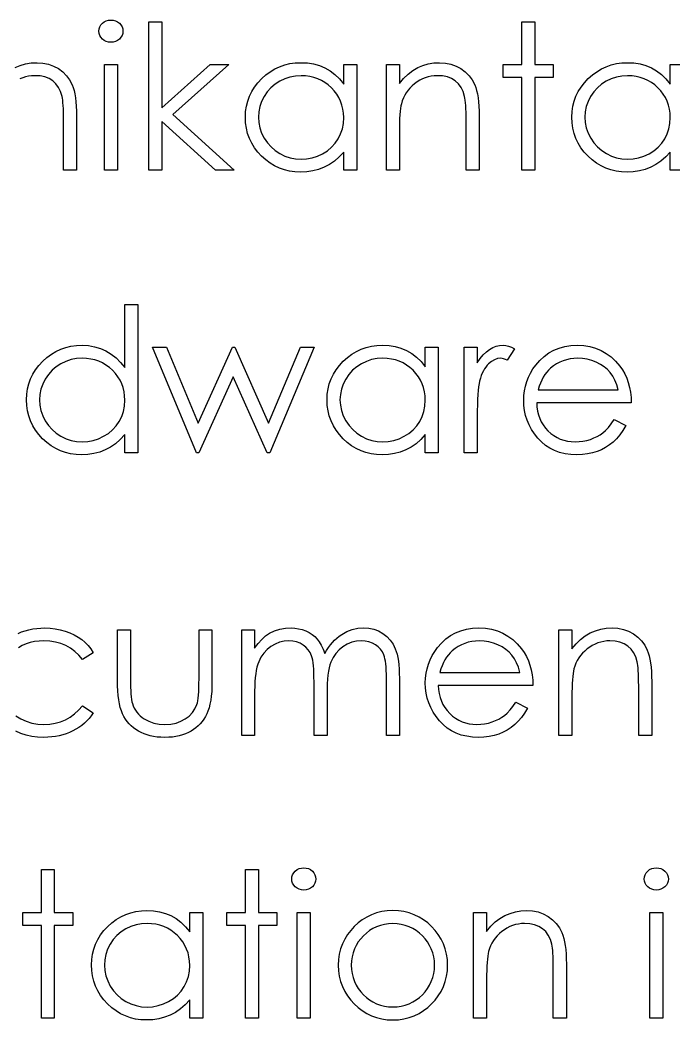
# Model space of a CAD drawing. Header units: millimetres. Extents: x -115 to 178, y -25 to 102.
# Drawn here: x -20.42 to -4.62, y 77.66 to 101.84 of the extents above; entities that cross this region are included whole.
import ezdxf

# ---------------------------------------------------------------- set-up
doc = ezdxf.new("R2010")
doc.units = ezdxf.units.MM

msp = doc.modelspace()

# ---------------------------------------------------------------- linework, layer by layer
at = {"color": 7, "linetype": 'Continuous', "flags": 128}
for points in [[(-18.218, 101.838), (-18.16, 101.834), (-18.106, 101.819), (-18.056, 101.794), (-18.011, 101.759), (-17.973, 101.718), (-17.947, 101.672), (-17.93, 101.622), (-17.925, 101.568), (-17.925, 101.568), (-17.93, 101.515), (-17.947, 101.466), (-17.973, 101.421), (-18.011, 101.379), (-18.056, 101.345), (-18.106, 101.32), (-18.16, 101.305), (-18.218, 101.3), (-18.218, 101.3), (-18.275, 101.305), (-18.328, 101.32), (-18.378, 101.345), (-18.423, 101.379), (-18.46, 101.421), (-18.486, 101.466), (-18.503, 101.515), (-18.508, 101.568), (-18.508, 101.568), (-18.503, 101.622), (-18.486, 101.672), (-18.46, 101.718), (-18.423, 101.759), (-18.378, 101.794), (-18.328, 101.819), (-18.275, 101.834), (-18.218, 101.838)], [(-17.297, 101.794), (-16.982, 101.794), (-16.982, 101.794), (-16.982, 99.718), (-16.982, 99.718), (-15.819, 100.761), (-15.819, 100.761), (-15.367, 100.761), (-15.367, 100.761), (-16.717, 99.55), (-16.717, 99.55), (-15.232, 98.204), (-15.232, 98.204), (-15.683, 98.204), (-15.683, 98.204), (-16.982, 99.382), (-16.982, 99.382), (-16.982, 98.204), (-16.982, 98.204), (-17.297, 98.204), (-17.297, 98.204), (-17.297, 101.794)], [(-8.277, 101.794), (-7.963, 101.794), (-7.963, 101.794), (-7.963, 100.761), (-7.963, 100.761), (-7.515, 100.761), (-7.515, 100.761), (-7.515, 100.447), (-7.515, 100.447), (-7.963, 100.447), (-7.963, 100.447), (-7.963, 98.204), (-7.963, 98.204), (-8.277, 98.204), (-8.277, 98.204), (-8.277, 100.447), (-8.277, 100.447), (-8.726, 100.447), (-8.726, 100.447), (-8.726, 100.761), (-8.726, 100.761), (-8.277, 100.761), (-8.277, 100.761), (-8.277, 101.794)], [(-20.532, 100.686), (-20.408, 100.738), (-20.278, 100.776), (-20.143, 100.799), (-20.003, 100.806), (-20.003, 100.806), (-19.861, 100.797), (-19.728, 100.771), (-19.603, 100.725), (-19.487, 100.662), (-19.382, 100.583), (-19.291, 100.492), (-19.215, 100.388), (-19.154, 100.272), (-19.129, 100.207), (-19.107, 100.133), (-19.089, 100.051), (-19.073, 99.959), (-19.062, 99.86), (-19.054, 99.752), (-19.048, 99.635), (-19.047, 99.51), (-19.047, 99.51), (-19.047, 98.204), (-19.047, 98.204), (-19.361, 98.204), (-19.361, 98.204), (-19.361, 99.407), (-19.361, 99.407), (-19.361, 99.511), (-19.363, 99.607), (-19.366, 99.693), (-19.37, 99.771), (-19.375, 99.839), (-19.382, 99.898), (-19.389, 99.948), (-19.398, 99.989), (-19.398, 99.989), (-19.434, 100.107), (-19.483, 100.209), (-19.546, 100.295), (-19.623, 100.366), (-19.713, 100.421), (-19.815, 100.461), (-19.93, 100.485), (-20.058, 100.492), (-20.058, 100.492), (-20.133, 100.489), (-20.207, 100.48), (-20.279, 100.465), (-20.349, 100.444), (-20.417, 100.416)], [(-18.373, 100.761), (-18.059, 100.761), (-18.059, 100.761), (-18.059, 98.204), (-18.059, 98.204), (-18.373, 98.204), (-18.373, 98.204), (-18.373, 100.761)], [(-12.271, 100.761), (-12.271, 98.204), (-12.271, 98.204), (-12.585, 98.204), (-12.585, 98.204), (-12.585, 98.646), (-12.585, 98.646), (-12.694, 98.528), (-12.808, 98.427), (-12.93, 98.343), (-13.058, 98.276), (-13.192, 98.225), (-13.331, 98.188), (-13.478, 98.166), (-13.63, 98.159), (-13.63, 98.159), (-13.765, 98.165), (-13.895, 98.183), (-14.021, 98.214), (-14.142, 98.256), (-14.257, 98.31), (-14.367, 98.377), (-14.472, 98.456), (-14.573, 98.547), (-14.665, 98.646), (-14.744, 98.751), (-14.81, 98.861), (-14.866, 98.976), (-14.909, 99.097), (-14.939, 99.223), (-14.957, 99.354), (-14.963, 99.49), (-14.963, 99.49), (-14.957, 99.623), (-14.939, 99.752), (-14.908, 99.875), (-14.864, 99.994), (-14.809, 100.108), (-14.742, 100.217), (-14.662, 100.321), (-14.569, 100.42), (-14.468, 100.51), (-14.362, 100.589), (-14.251, 100.656), (-14.135, 100.71), (-14.013, 100.752), (-13.887, 100.783), (-13.756, 100.8), (-13.62, 100.806), (-13.62, 100.806), (-13.464, 100.799), (-13.315, 100.776), (-13.174, 100.736), (-13.041, 100.682), (-12.915, 100.611), (-12.797, 100.522), (-12.687, 100.414), (-12.585, 100.288), (-12.585, 100.288), (-12.585, 100.761), (-12.585, 100.761), (-12.271, 100.761)], [(-11.553, 100.761), (-11.239, 100.761), (-11.239, 100.761), (-11.239, 100.3), (-11.239, 100.3), (-11.136, 100.424), (-11.028, 100.529), (-10.914, 100.616), (-10.795, 100.686), (-10.671, 100.738), (-10.541, 100.776), (-10.406, 100.799), (-10.266, 100.806), (-10.266, 100.806), (-10.124, 100.797), (-9.991, 100.771), (-9.866, 100.725), (-9.75, 100.662), (-9.645, 100.583), (-9.553, 100.492), (-9.478, 100.388), (-9.417, 100.272), (-9.391, 100.207), (-9.37, 100.133), (-9.351, 100.051), (-9.336, 99.959), (-9.325, 99.86), (-9.316, 99.752), (-9.311, 99.635), (-9.309, 99.51), (-9.309, 99.51), (-9.309, 98.204), (-9.309, 98.204), (-9.623, 98.204), (-9.623, 98.204), (-9.623, 99.407), (-9.623, 99.407), (-9.624, 99.511), (-9.626, 99.607), (-9.628, 99.693), (-9.633, 99.771), (-9.638, 99.839), (-9.645, 99.898), (-9.652, 99.948), (-9.661, 99.989), (-9.661, 99.989), (-9.696, 100.107), (-9.746, 100.209), (-9.809, 100.295), (-9.886, 100.366), (-9.975, 100.421), (-10.078, 100.461), (-10.193, 100.485), (-10.32, 100.492), (-10.32, 100.492), (-10.396, 100.489), (-10.47, 100.48), (-10.542, 100.465), (-10.611, 100.444), (-10.679, 100.416), (-10.745, 100.383), (-10.809, 100.343), (-10.871, 100.297), (-10.929, 100.247), (-10.982, 100.194), (-11.029, 100.138), (-11.072, 100.079), (-11.109, 100.018), (-11.141, 99.953), (-11.169, 99.885), (-11.191, 99.815), (-11.191, 99.815), (-11.202, 99.763), (-11.212, 99.701), (-11.22, 99.631), (-11.227, 99.549), (-11.232, 99.459), (-11.236, 99.359), (-11.238, 99.248), (-11.239, 99.129), (-11.239, 99.129), (-11.239, 98.204), (-11.239, 98.204), (-11.553, 98.204), (-11.553, 98.204), (-11.553, 100.761)], [(-4.373, 98.204), (-4.688, 98.204), (-4.688, 98.204), (-4.688, 98.646), (-4.688, 98.646), (-4.796, 98.528), (-4.911, 98.427), (-5.033, 98.343), (-5.16, 98.276), (-5.294, 98.225), (-5.434, 98.188), (-5.58, 98.166), (-5.732, 98.159), (-5.732, 98.159), (-5.868, 98.165), (-5.998, 98.183), (-6.123, 98.214), (-6.244, 98.256), (-6.359, 98.31), (-6.47, 98.377), (-6.575, 98.456), (-6.675, 98.547), (-6.767, 98.646), (-6.846, 98.751), (-6.913, 98.861), (-6.968, 98.976), (-7.011, 99.097), (-7.041, 99.223), (-7.059, 99.354), (-7.066, 99.49), (-7.066, 99.49), (-7.059, 99.623), (-7.041, 99.752), (-7.01, 99.875), (-6.967, 99.994), (-6.912, 100.108), (-6.844, 100.217), (-6.764, 100.321), (-6.672, 100.42), (-6.571, 100.51), (-6.464, 100.589), (-6.353, 100.656), (-6.237, 100.71), (-6.116, 100.752), (-5.99, 100.783), (-5.858, 100.8), (-5.722, 100.806), (-5.722, 100.806), (-5.566, 100.799), (-5.417, 100.776), (-5.277, 100.736), (-5.143, 100.682), (-5.018, 100.611), (-4.899, 100.522), (-4.79, 100.414), (-4.688, 100.288), (-4.688, 100.288), (-4.688, 100.761), (-4.688, 100.761), (-4.373, 100.761)], [(-13.616, 100.492), (-13.753, 100.484), (-13.885, 100.459), (-14.011, 100.418), (-14.132, 100.36), (-14.245, 100.288), (-14.345, 100.202), (-14.433, 100.103), (-14.51, 99.99), (-14.571, 99.87), (-14.614, 99.745), (-14.641, 99.617), (-14.649, 99.486), (-14.649, 99.486), (-14.64, 99.356), (-14.614, 99.228), (-14.57, 99.103), (-14.508, 98.981), (-14.431, 98.868), (-14.343, 98.768), (-14.242, 98.681), (-14.129, 98.607), (-14.008, 98.548), (-13.882, 98.507), (-13.752, 98.481), (-13.618, 98.473), (-13.618, 98.473), (-13.482, 98.481), (-13.35, 98.506), (-13.222, 98.547), (-13.097, 98.606), (-12.981, 98.678), (-12.879, 98.762), (-12.792, 98.858), (-12.718, 98.965), (-12.66, 99.082), (-12.618, 99.207), (-12.593, 99.338), (-12.585, 99.477), (-12.585, 99.477), (-12.59, 99.583), (-12.604, 99.685), (-12.627, 99.782), (-12.659, 99.875), (-12.701, 99.963), (-12.753, 100.047), (-12.813, 100.126), (-12.883, 100.201), (-12.959, 100.269), (-13.04, 100.329), (-13.126, 100.379), (-13.215, 100.419), (-13.309, 100.452), (-13.407, 100.474), (-13.509, 100.488), (-13.616, 100.492)], [(-5.718, 100.492), (-5.856, 100.484), (-5.987, 100.459), (-6.114, 100.418), (-6.235, 100.36), (-6.347, 100.288), (-6.447, 100.202), (-6.536, 100.103), (-6.612, 99.99), (-6.673, 99.87), (-6.717, 99.745), (-6.743, 99.617), (-6.752, 99.486), (-6.752, 99.486), (-6.743, 99.356), (-6.717, 99.228), (-6.672, 99.103), (-6.611, 98.981), (-6.534, 98.868), (-6.445, 98.768), (-6.344, 98.681), (-6.231, 98.607), (-6.11, 98.548), (-5.985, 98.507), (-5.855, 98.481), (-5.721, 98.473), (-5.721, 98.473), (-5.585, 98.481), (-5.453, 98.506), (-5.324, 98.547), (-5.199, 98.606), (-5.084, 98.678), (-4.981, 98.762), (-4.894, 98.858), (-4.821, 98.965), (-4.763, 99.082), (-4.721, 99.207), (-4.696, 99.338), (-4.688, 99.477), (-4.688, 99.477), (-4.693, 99.583), (-4.707, 99.685), (-4.73, 99.782), (-4.762, 99.875), (-4.804, 99.963), (-4.855, 100.047), (-4.915, 100.126), (-4.986, 100.201), (-5.062, 100.269), (-5.143, 100.329), (-5.228, 100.379), (-5.317, 100.419), (-5.411, 100.452), (-5.509, 100.474), (-5.612, 100.488), (-5.718, 100.492)], [(-17.566, 94.96), (-17.566, 91.37), (-17.566, 91.37), (-17.88, 91.37), (-17.88, 91.37), (-17.88, 91.813), (-17.88, 91.813), (-17.989, 91.695), (-18.103, 91.594), (-18.225, 91.51), (-18.352, 91.443), (-18.486, 91.392), (-18.626, 91.355), (-18.772, 91.333), (-18.925, 91.326), (-18.925, 91.326), (-19.06, 91.332), (-19.19, 91.35), (-19.316, 91.38), (-19.436, 91.422), (-19.551, 91.477), (-19.662, 91.544), (-19.767, 91.622), (-19.868, 91.713), (-19.959, 91.813), (-20.039, 91.917), (-20.105, 92.027), (-20.161, 92.143), (-20.203, 92.264), (-20.234, 92.389), (-20.252, 92.52), (-20.258, 92.656), (-20.258, 92.656), (-20.252, 92.79), (-20.234, 92.919), (-20.203, 93.042), (-20.159, 93.161), (-20.104, 93.275), (-20.037, 93.383), (-19.957, 93.488), (-19.864, 93.587), (-19.763, 93.677), (-19.657, 93.756), (-19.546, 93.822), (-19.429, 93.876), (-19.308, 93.919), (-19.182, 93.949), (-19.051, 93.967), (-18.915, 93.973), (-18.915, 93.973), (-18.758, 93.965), (-18.61, 93.939), (-18.469, 93.897), (-18.336, 93.838), (-18.21, 93.762), (-18.092, 93.669), (-17.982, 93.559), (-17.88, 93.433), (-17.88, 93.433), (-17.88, 94.96), (-17.88, 94.96), (-17.566, 94.96)], [(-17.207, 93.928), (-16.87, 93.928), (-16.87, 93.928), (-16.107, 92.088), (-16.107, 92.088), (-15.272, 93.928), (-15.272, 93.928), (-15.219, 93.928), (-15.219, 93.928), (-14.402, 92.088), (-14.402, 92.088), (-13.633, 93.928), (-13.633, 93.928), (-13.303, 93.928), (-13.303, 93.928), (-14.372, 91.37), (-14.372, 91.37), (-14.437, 91.37), (-14.437, 91.37), (-15.255, 93.21), (-15.255, 93.21), (-16.089, 91.37), (-16.089, 91.37), (-16.147, 91.37), (-16.147, 91.37), (-17.207, 93.928)], [(-10.297, 93.928), (-10.297, 91.37), (-10.297, 91.37), (-10.611, 91.37), (-10.611, 91.37), (-10.611, 91.813), (-10.611, 91.813), (-10.719, 91.695), (-10.834, 91.594), (-10.956, 91.51), (-11.083, 91.443), (-11.217, 91.392), (-11.357, 91.355), (-11.503, 91.333), (-11.655, 91.326), (-11.655, 91.326), (-11.791, 91.332), (-11.921, 91.35), (-12.047, 91.38), (-12.167, 91.422), (-12.282, 91.477), (-12.393, 91.544), (-12.498, 91.622), (-12.598, 91.713), (-12.69, 91.813), (-12.769, 91.917), (-12.836, 92.027), (-12.891, 92.143), (-12.934, 92.264), (-12.964, 92.389), (-12.983, 92.52), (-12.989, 92.656), (-12.989, 92.656), (-12.983, 92.79), (-12.964, 92.919), (-12.933, 93.042), (-12.89, 93.161), (-12.835, 93.275), (-12.767, 93.383), (-12.687, 93.488), (-12.595, 93.587), (-12.494, 93.677), (-12.387, 93.756), (-12.277, 93.822), (-12.16, 93.876), (-12.039, 93.919), (-11.913, 93.949), (-11.782, 93.967), (-11.646, 93.973), (-11.646, 93.973), (-11.489, 93.965), (-11.341, 93.942), (-11.2, 93.903), (-11.066, 93.849), (-10.941, 93.778), (-10.822, 93.688), (-10.713, 93.581), (-10.611, 93.455), (-10.611, 93.455), (-10.611, 93.928), (-10.611, 93.928), (-10.297, 93.928)], [(-9.668, 93.928), (-9.354, 93.928), (-9.354, 93.928), (-9.354, 93.552), (-9.354, 93.552), (-9.283, 93.655), (-9.209, 93.744), (-9.134, 93.816), (-9.057, 93.873), (-8.978, 93.917), (-8.896, 93.948), (-8.814, 93.967), (-8.73, 93.973), (-8.73, 93.973), (-8.665, 93.967), (-8.598, 93.951), (-8.528, 93.924), (-8.457, 93.885), (-8.457, 93.885), (-8.629, 93.613), (-8.629, 93.613), (-8.675, 93.633), (-8.717, 93.648), (-8.756, 93.656), (-8.79, 93.659), (-8.79, 93.659), (-8.865, 93.651), (-8.939, 93.625), (-9.011, 93.583), (-9.083, 93.524), (-9.117, 93.489), (-9.15, 93.448), (-9.179, 93.403), (-9.207, 93.353), (-9.233, 93.299), (-9.257, 93.24), (-9.279, 93.176), (-9.298, 93.108), (-9.298, 93.108), (-9.312, 93.047), (-9.323, 92.972), (-9.333, 92.883), (-9.34, 92.78), (-9.347, 92.663), (-9.351, 92.533), (-9.354, 92.388), (-9.354, 92.23), (-9.354, 92.23), (-9.354, 91.37), (-9.354, 91.37), (-9.668, 91.37), (-9.668, 91.37), (-9.668, 93.928)], [(-6.044, 92.178), (-5.765, 92.032), (-5.765, 92.032), (-5.833, 91.915), (-5.907, 91.809), (-5.985, 91.715), (-6.07, 91.634), (-6.159, 91.563), (-6.253, 91.502), (-6.353, 91.448), (-6.458, 91.404), (-6.569, 91.37), (-6.688, 91.345), (-6.813, 91.331), (-6.946, 91.326), (-6.946, 91.326), (-7.093, 91.332), (-7.232, 91.351), (-7.362, 91.382), (-7.485, 91.427), (-7.599, 91.483), (-7.705, 91.553), (-7.803, 91.635), (-7.892, 91.729), (-7.972, 91.832), (-8.041, 91.938), (-8.099, 92.047), (-8.147, 92.16), (-8.185, 92.276), (-8.211, 92.394), (-8.227, 92.517), (-8.232, 92.642), (-8.232, 92.642), (-8.228, 92.76), (-8.214, 92.875), (-8.191, 92.987), (-8.159, 93.095), (-8.117, 93.2), (-8.067, 93.302), (-8.007, 93.401), (-7.938, 93.496), (-7.938, 93.496), (-7.841, 93.608), (-7.735, 93.705), (-7.622, 93.787), (-7.501, 93.854), (-7.372, 93.906), (-7.235, 93.944), (-7.091, 93.965), (-6.938, 93.973), (-6.938, 93.973), (-6.781, 93.965), (-6.632, 93.941), (-6.491, 93.902), (-6.358, 93.848), (-6.234, 93.777), (-6.117, 93.69), (-6.009, 93.587), (-5.908, 93.47), (-5.908, 93.47), (-5.844, 93.378), (-5.788, 93.281), (-5.741, 93.178), (-5.702, 93.07), (-5.671, 92.956), (-5.649, 92.837), (-5.636, 92.712), (-5.63, 92.582), (-5.63, 92.582), (-7.918, 92.582), (-7.918, 92.582), (-7.912, 92.481), (-7.898, 92.384), (-7.876, 92.292), (-7.845, 92.206), (-7.807, 92.123), (-7.761, 92.046), (-7.706, 91.973), (-7.644, 91.904), (-7.575, 91.842), (-7.503, 91.788), (-7.426, 91.743), (-7.346, 91.706), (-7.261, 91.677), (-7.173, 91.657), (-7.081, 91.644), (-6.985, 91.64), (-6.985, 91.64), (-6.891, 91.643), (-6.799, 91.654), (-6.708, 91.673), (-6.618, 91.699), (-6.532, 91.732), (-6.453, 91.769), (-6.381, 91.811), (-6.315, 91.858), (-6.251, 91.915), (-6.184, 91.988), (-6.115, 92.075), (-6.044, 92.178)], [(-18.911, 93.659), (-19.048, 93.651), (-19.18, 93.626), (-19.306, 93.585), (-19.427, 93.527), (-19.539, 93.455), (-19.64, 93.369), (-19.728, 93.27), (-19.804, 93.157), (-19.865, 93.036), (-19.909, 92.912), (-19.936, 92.784), (-19.944, 92.653), (-19.944, 92.653), (-19.935, 92.522), (-19.909, 92.395), (-19.865, 92.27), (-19.803, 92.148), (-19.726, 92.034), (-19.638, 91.934), (-19.537, 91.847), (-19.424, 91.774), (-19.302, 91.715), (-19.177, 91.673), (-19.047, 91.648), (-18.913, 91.64), (-18.913, 91.64), (-18.777, 91.648), (-18.645, 91.673), (-18.517, 91.714), (-18.392, 91.772), (-18.276, 91.844), (-18.174, 91.929), (-18.087, 92.025), (-18.013, 92.132), (-17.955, 92.249), (-17.913, 92.374), (-17.888, 92.505), (-17.88, 92.644), (-17.88, 92.644), (-17.885, 92.75), (-17.899, 92.851), (-17.922, 92.949), (-17.954, 93.041), (-17.996, 93.13), (-18.047, 93.214), (-18.108, 93.293), (-18.178, 93.368), (-18.254, 93.436), (-18.335, 93.496), (-18.42, 93.545), (-18.51, 93.586), (-18.603, 93.618), (-18.702, 93.641), (-18.804, 93.655), (-18.911, 93.659)], [(-11.641, 93.659), (-11.779, 93.651), (-11.911, 93.626), (-12.037, 93.585), (-12.158, 93.527), (-12.27, 93.455), (-12.37, 93.369), (-12.459, 93.27), (-12.535, 93.157), (-12.596, 93.036), (-12.64, 92.912), (-12.666, 92.784), (-12.675, 92.653), (-12.675, 92.653), (-12.666, 92.522), (-12.64, 92.395), (-12.596, 92.27), (-12.534, 92.148), (-12.457, 92.034), (-12.368, 91.934), (-12.267, 91.847), (-12.155, 91.774), (-12.033, 91.715), (-11.908, 91.673), (-11.778, 91.648), (-11.644, 91.64), (-11.644, 91.64), (-11.508, 91.648), (-11.376, 91.673), (-11.247, 91.714), (-11.122, 91.772), (-11.007, 91.844), (-10.904, 91.929), (-10.818, 92.025), (-10.744, 92.132), (-10.686, 92.249), (-10.644, 92.374), (-10.619, 92.505), (-10.611, 92.644), (-10.611, 92.644), (-10.616, 92.75), (-10.63, 92.851), (-10.653, 92.949), (-10.685, 93.041), (-10.727, 93.13), (-10.778, 93.214), (-10.839, 93.293), (-10.909, 93.368), (-10.985, 93.436), (-11.066, 93.496), (-11.151, 93.545), (-11.24, 93.586), (-11.334, 93.618), (-11.432, 93.641), (-11.535, 93.655), (-11.641, 93.659)], [(-5.944, 92.896), (-5.981, 93.02), (-6.027, 93.131), (-6.079, 93.228), (-6.14, 93.313), (-6.208, 93.387), (-6.288, 93.454), (-6.378, 93.512), (-6.478, 93.564), (-6.585, 93.606), (-6.695, 93.635), (-6.807, 93.653), (-6.922, 93.659), (-6.922, 93.659), (-7.016, 93.655), (-7.107, 93.644), (-7.195, 93.625), (-7.278, 93.599), (-7.36, 93.565), (-7.437, 93.524), (-7.51, 93.475), (-7.581, 93.419), (-7.581, 93.419), (-7.63, 93.373), (-7.676, 93.321), (-7.719, 93.264), (-7.758, 93.202), (-7.794, 93.133), (-7.828, 93.059), (-7.858, 92.981), (-7.885, 92.896), (-7.885, 92.896), (-5.944, 92.896)], [(-20.462, 87.005), (-20.377, 87.041), (-20.289, 87.071), (-20.199, 87.096), (-20.106, 87.115), (-20.011, 87.128), (-19.914, 87.137), (-19.814, 87.14), (-19.814, 87.14), (-19.688, 87.135), (-19.564, 87.12), (-19.443, 87.096), (-19.324, 87.062), (-19.21, 87.02), (-19.105, 86.972), (-19.009, 86.918), (-18.922, 86.859), (-18.843, 86.792), (-18.77, 86.717), (-18.703, 86.633), (-18.643, 86.54)], [(-18.059, 87.095), (-17.745, 87.095), (-17.745, 87.095), (-17.745, 85.909), (-17.745, 85.909), (-17.745, 85.804), (-17.742, 85.709), (-17.738, 85.621), (-17.733, 85.542), (-17.726, 85.472), (-17.717, 85.409), (-17.707, 85.356), (-17.696, 85.31), (-17.696, 85.31), (-17.674, 85.254), (-17.65, 85.2), (-17.62, 85.149), (-17.588, 85.102), (-17.55, 85.057), (-17.508, 85.015), (-17.462, 84.977), (-17.412, 84.942), (-17.301, 84.883), (-17.181, 84.84), (-17.05, 84.815), (-16.91, 84.806), (-16.91, 84.806), (-16.77, 84.815), (-16.641, 84.839), (-16.523, 84.881), (-16.417, 84.938), (-16.323, 85.009), (-16.246, 85.091), (-16.183, 85.183), (-16.137, 85.285), (-16.137, 85.285), (-16.125, 85.327), (-16.114, 85.379), (-16.105, 85.442), (-16.098, 85.514), (-16.092, 85.598), (-16.089, 85.691), (-16.086, 85.795), (-16.085, 85.909), (-16.085, 85.909), (-16.085, 87.095), (-16.085, 87.095), (-15.771, 87.095), (-15.771, 87.095), (-15.771, 85.85), (-15.771, 85.85), (-15.773, 85.723), (-15.779, 85.604), (-15.788, 85.492), (-15.802, 85.39), (-15.82, 85.294), (-15.842, 85.208), (-15.868, 85.13), (-15.897, 85.059), (-15.931, 84.994), (-15.968, 84.933), (-16.01, 84.876), (-16.055, 84.822), (-16.105, 84.771), (-16.158, 84.725), (-16.215, 84.682), (-16.277, 84.642), (-16.342, 84.607), (-16.412, 84.576), (-16.485, 84.551), (-16.563, 84.53), (-16.645, 84.513), (-16.73, 84.501), (-16.819, 84.494), (-16.913, 84.492), (-16.913, 84.492), (-17.006, 84.494), (-17.096, 84.501), (-17.182, 84.513), (-17.264, 84.53), (-17.341, 84.551), (-17.415, 84.576), (-17.485, 84.607), (-17.551, 84.642), (-17.613, 84.682), (-17.671, 84.725), (-17.725, 84.772), (-17.775, 84.822), (-17.82, 84.877), (-17.862, 84.935), (-17.9, 84.997), (-17.933, 85.062), (-17.963, 85.134), (-17.989, 85.214), (-18.01, 85.303), (-18.028, 85.4), (-18.042, 85.505), (-18.052, 85.619), (-18.057, 85.742), (-18.059, 85.873), (-18.059, 85.873), (-18.059, 87.095)], [(-15.053, 87.095), (-14.739, 87.095), (-14.739, 87.095), (-14.739, 86.65), (-14.739, 86.65), (-14.652, 86.765), (-14.564, 86.863), (-14.475, 86.945), (-14.384, 87.01), (-14.384, 87.01), (-14.257, 87.067), (-14.127, 87.107), (-13.994, 87.131), (-13.857, 87.14), (-13.857, 87.14), (-13.764, 87.135), (-13.675, 87.121), (-13.587, 87.098), (-13.502, 87.066), (-13.421, 87.026), (-13.349, 86.981), (-13.284, 86.929), (-13.227, 86.87), (-13.176, 86.803), (-13.128, 86.723), (-13.084, 86.629), (-13.043, 86.522), (-13.043, 86.522), (-13.001, 86.596), (-12.956, 86.664), (-12.908, 86.729), (-12.858, 86.788), (-12.806, 86.844), (-12.751, 86.894), (-12.694, 86.941), (-12.633, 86.982), (-12.509, 87.051), (-12.378, 87.1), (-12.244, 87.13), (-12.105, 87.14), (-12.105, 87.14), (-11.976, 87.131), (-11.856, 87.107), (-11.743, 87.065), (-11.638, 87.006), (-11.543, 86.934), (-11.461, 86.847), (-11.392, 86.748), (-11.337, 86.636), (-11.314, 86.572), (-11.294, 86.502), (-11.277, 86.424), (-11.263, 86.338), (-11.253, 86.246), (-11.245, 86.146), (-11.24, 86.038), (-11.239, 85.923), (-11.239, 85.923), (-11.239, 84.537), (-11.239, 84.537), (-11.553, 84.537), (-11.553, 84.537), (-11.553, 85.924), (-11.553, 85.924), (-11.554, 86.022), (-11.556, 86.113), (-11.561, 86.195), (-11.568, 86.269), (-11.576, 86.335), (-11.587, 86.393), (-11.599, 86.443), (-11.613, 86.486), (-11.648, 86.558), (-11.693, 86.624), (-11.749, 86.682), (-11.816, 86.732), (-11.891, 86.773), (-11.974, 86.802), (-12.063, 86.82), (-12.159, 86.826), (-12.159, 86.826), (-12.278, 86.817), (-12.391, 86.791), (-12.5, 86.747), (-12.603, 86.685), (-12.697, 86.61), (-12.776, 86.522), (-12.843, 86.422), (-12.896, 86.312), (-12.918, 86.249), (-12.937, 86.176), (-12.952, 86.093), (-12.966, 86), (-12.976, 85.898), (-12.983, 85.786), (-12.987, 85.664), (-12.989, 85.532), (-12.989, 85.532), (-12.989, 84.537), (-12.989, 84.537), (-13.303, 84.537), (-13.303, 84.537), (-13.303, 85.838), (-13.303, 85.838), (-13.304, 85.948), (-13.306, 86.049), (-13.311, 86.141), (-13.318, 86.224), (-13.326, 86.298), (-13.336, 86.361), (-13.348, 86.417), (-13.362, 86.462), (-13.396, 86.541), (-13.442, 86.611), (-13.499, 86.673), (-13.566, 86.726), (-13.642, 86.77), (-13.725, 86.801), (-13.815, 86.819), (-13.912, 86.826), (-13.912, 86.826), (-14.025, 86.817), (-14.135, 86.791), (-14.242, 86.748), (-14.344, 86.689), (-14.438, 86.615), (-14.519, 86.528), (-14.587, 86.431), (-14.642, 86.321), (-14.665, 86.259), (-14.684, 86.19), (-14.701, 86.113), (-14.714, 86.028), (-14.726, 85.937), (-14.733, 85.836), (-14.737, 85.729), (-14.739, 85.613), (-14.739, 85.613), (-14.739, 84.537), (-14.739, 84.537), (-15.053, 84.537), (-15.053, 84.537), (-15.053, 87.095)], [(-8.422, 85.345), (-8.143, 85.198), (-8.143, 85.198), (-8.211, 85.081), (-8.285, 84.976), (-8.364, 84.882), (-8.448, 84.801), (-8.537, 84.73), (-8.631, 84.668), (-8.731, 84.615), (-8.836, 84.571), (-8.948, 84.536), (-9.066, 84.512), (-9.192, 84.497), (-9.324, 84.492), (-9.324, 84.492), (-9.471, 84.499), (-9.61, 84.518), (-9.741, 84.549), (-9.863, 84.593), (-9.977, 84.65), (-10.083, 84.719), (-10.181, 84.801), (-10.27, 84.896), (-10.35, 84.998), (-10.419, 85.104), (-10.477, 85.214), (-10.525, 85.327), (-10.563, 85.442), (-10.59, 85.561), (-10.605, 85.683), (-10.611, 85.809), (-10.611, 85.809), (-10.606, 85.927), (-10.592, 86.042), (-10.569, 86.153), (-10.537, 86.262), (-10.496, 86.367), (-10.445, 86.469), (-10.385, 86.568), (-10.316, 86.663), (-10.316, 86.663), (-10.219, 86.774), (-10.114, 86.872), (-10.001, 86.953), (-9.879, 87.021), (-9.75, 87.072), (-9.614, 87.11), (-9.469, 87.132), (-9.316, 87.14), (-9.316, 87.14), (-9.159, 87.132), (-9.01, 87.108), (-8.869, 87.069), (-8.737, 87.014), (-8.612, 86.943), (-8.495, 86.856), (-8.387, 86.754), (-8.286, 86.636), (-8.286, 86.636), (-8.222, 86.544), (-8.167, 86.448), (-8.119, 86.345), (-8.08, 86.237), (-8.049, 86.123), (-8.027, 86.004), (-8.014, 85.879), (-8.008, 85.749), (-8.008, 85.749), (-10.297, 85.749), (-10.297, 85.749), (-10.29, 85.648), (-10.276, 85.551), (-10.254, 85.459), (-10.223, 85.372), (-10.185, 85.29), (-10.139, 85.212), (-10.084, 85.139), (-10.022, 85.071), (-9.953, 85.009), (-9.881, 84.955), (-9.804, 84.909), (-9.724, 84.872), (-9.64, 84.844), (-9.551, 84.823), (-9.459, 84.811), (-9.363, 84.806), (-9.363, 84.806), (-9.269, 84.81), (-9.178, 84.821), (-9.086, 84.84), (-8.997, 84.866), (-8.91, 84.898), (-8.831, 84.936), (-8.759, 84.978), (-8.693, 85.025), (-8.629, 85.082), (-8.563, 85.155), (-8.493, 85.242), (-8.422, 85.345)], [(-7.38, 87.095), (-7.066, 87.095), (-7.066, 87.095), (-7.066, 86.633), (-7.066, 86.633), (-6.963, 86.757), (-6.855, 86.863), (-6.741, 86.95), (-6.622, 87.019), (-6.498, 87.072), (-6.368, 87.11), (-6.233, 87.132), (-6.093, 87.14), (-6.093, 87.14), (-5.951, 87.131), (-5.818, 87.104), (-5.693, 87.058), (-5.577, 86.995), (-5.471, 86.917), (-5.38, 86.826), (-5.305, 86.722), (-5.244, 86.605), (-5.218, 86.54), (-5.197, 86.466), (-5.178, 86.384), (-5.163, 86.293), (-5.152, 86.193), (-5.143, 86.085), (-5.138, 85.968), (-5.136, 85.843), (-5.136, 85.843), (-5.136, 84.537), (-5.136, 84.537), (-5.45, 84.537), (-5.45, 84.537), (-5.45, 85.74), (-5.45, 85.74), (-5.451, 85.845), (-5.453, 85.94), (-5.455, 86.026), (-5.46, 86.104), (-5.465, 86.172), (-5.471, 86.231), (-5.479, 86.282), (-5.488, 86.322), (-5.488, 86.322), (-5.523, 86.44), (-5.573, 86.542), (-5.636, 86.629), (-5.713, 86.699), (-5.802, 86.755), (-5.905, 86.794), (-6.02, 86.818), (-6.147, 86.826), (-6.147, 86.826), (-6.223, 86.823), (-6.297, 86.814), (-6.369, 86.798), (-6.438, 86.777), (-6.506, 86.749), (-6.572, 86.716), (-6.636, 86.676), (-6.698, 86.631), (-6.756, 86.58), (-6.808, 86.528), (-6.856, 86.472), (-6.899, 86.413), (-6.936, 86.351), (-6.968, 86.286), (-6.996, 86.218), (-7.017, 86.148), (-7.017, 86.148), (-7.029, 86.096), (-7.038, 86.035), (-7.047, 85.964), (-7.054, 85.883), (-7.059, 85.792), (-7.063, 85.692), (-7.065, 85.582), (-7.066, 85.462), (-7.066, 85.462), (-7.066, 84.537), (-7.066, 84.537), (-7.38, 84.537), (-7.38, 84.537), (-7.38, 87.095)], [(-18.643, 86.54), (-18.906, 86.377), (-18.906, 86.377), (-18.995, 86.482), (-19.092, 86.573), (-19.197, 86.65), (-19.309, 86.713), (-19.429, 86.762), (-19.558, 86.798), (-19.693, 86.819), (-19.837, 86.826), (-19.837, 86.826), (-19.952, 86.821), (-20.063, 86.807), (-20.168, 86.784), (-20.268, 86.753), (-20.363, 86.711), (-20.454, 86.661)], [(-8.322, 86.063), (-8.359, 86.187), (-8.405, 86.298), (-8.458, 86.395), (-8.518, 86.479), (-8.587, 86.554), (-8.666, 86.62), (-8.756, 86.679), (-8.856, 86.73), (-8.963, 86.772), (-9.073, 86.802), (-9.185, 86.82), (-9.3, 86.826), (-9.3, 86.826), (-9.394, 86.822), (-9.485, 86.811), (-9.573, 86.792), (-9.656, 86.766), (-9.738, 86.732), (-9.815, 86.691), (-9.889, 86.642), (-9.959, 86.586), (-9.959, 86.586), (-10.008, 86.54), (-10.054, 86.488), (-10.097, 86.431), (-10.136, 86.368), (-10.172, 86.3), (-10.206, 86.226), (-10.236, 86.148), (-10.264, 86.063), (-10.264, 86.063), (-8.322, 86.063)], [(-20.513, 85.012), (-20.395, 84.939), (-20.266, 84.881), (-20.13, 84.839), (-19.986, 84.815), (-19.835, 84.806), (-19.835, 84.806), (-19.696, 84.813), (-19.563, 84.834), (-19.438, 84.869), (-19.318, 84.919), (-19.205, 84.982), (-19.099, 85.059), (-18.999, 85.15), (-18.906, 85.255), (-18.906, 85.255), (-18.643, 85.083), (-18.643, 85.083), (-18.69, 85.015), (-18.742, 84.95), (-18.798, 84.89), (-18.858, 84.834), (-18.921, 84.781), (-18.989, 84.733), (-19.061, 84.688), (-19.136, 84.647), (-19.214, 84.611), (-19.295, 84.579), (-19.379, 84.553), (-19.466, 84.531), (-19.555, 84.514), (-19.647, 84.502), (-19.742, 84.494), (-19.84, 84.492), (-19.84, 84.492), (-19.988, 84.498), (-20.13, 84.516), (-20.265, 84.546), (-20.394, 84.587), (-20.517, 84.64)], [(-19.899, 81.294), (-19.585, 81.294), (-19.585, 81.294), (-19.585, 80.261), (-19.585, 80.261), (-19.136, 80.261), (-19.136, 80.261), (-19.136, 79.947), (-19.136, 79.947), (-19.585, 79.947), (-19.585, 79.947), (-19.585, 77.704), (-19.585, 77.704), (-19.899, 77.704), (-19.899, 77.704), (-19.899, 79.947), (-19.899, 79.947), (-20.348, 79.947), (-20.348, 79.947), (-20.348, 80.261), (-20.348, 80.261), (-19.899, 80.261), (-19.899, 80.261), (-19.899, 81.294)], [(-14.963, 81.294), (-14.649, 81.294), (-14.649, 81.294), (-14.649, 80.261), (-14.649, 80.261), (-14.2, 80.261), (-14.2, 80.261), (-14.2, 79.947), (-14.2, 79.947), (-14.649, 79.947), (-14.649, 79.947), (-14.649, 77.704), (-14.649, 77.704), (-14.963, 77.704), (-14.963, 77.704), (-14.963, 79.947), (-14.963, 79.947), (-15.412, 79.947), (-15.412, 79.947), (-15.412, 80.261), (-15.412, 80.261), (-14.963, 80.261), (-14.963, 80.261), (-14.963, 81.294)], [(-13.551, 81.338), (-13.493, 81.334), (-13.439, 81.319), (-13.389, 81.294), (-13.344, 81.259), (-13.306, 81.218), (-13.28, 81.172), (-13.264, 81.122), (-13.258, 81.068), (-13.258, 81.068), (-13.264, 81.015), (-13.28, 80.966), (-13.306, 80.921), (-13.344, 80.879), (-13.389, 80.845), (-13.439, 80.82), (-13.493, 80.805), (-13.551, 80.8), (-13.551, 80.8), (-13.609, 80.805), (-13.661, 80.82), (-13.711, 80.845), (-13.756, 80.879), (-13.793, 80.921), (-13.82, 80.966), (-13.836, 81.015), (-13.841, 81.068), (-13.841, 81.068), (-13.836, 81.122), (-13.82, 81.172), (-13.793, 81.218), (-13.756, 81.259), (-13.711, 81.294), (-13.661, 81.319), (-13.609, 81.334), (-13.551, 81.338)], [(-5.026, 81.338), (-4.967, 81.334), (-4.913, 81.319), (-4.864, 81.294), (-4.819, 81.259), (-4.781, 81.218), (-4.754, 81.172), (-4.738, 81.122), (-4.732, 81.068), (-4.732, 81.068), (-4.738, 81.015), (-4.754, 80.966), (-4.781, 80.921), (-4.819, 80.879), (-4.864, 80.845), (-4.913, 80.82), (-4.967, 80.805), (-5.026, 80.8), (-5.026, 80.8), (-5.083, 80.805), (-5.136, 80.82), (-5.185, 80.845), (-5.23, 80.879), (-5.267, 80.921), (-5.294, 80.966), (-5.31, 81.015), (-5.316, 81.068), (-5.316, 81.068), (-5.31, 81.122), (-5.294, 81.172), (-5.267, 81.218), (-5.23, 81.259), (-5.185, 81.294), (-5.136, 81.319), (-5.083, 81.334), (-5.026, 81.338)], [(-15.995, 80.261), (-15.995, 77.704), (-15.995, 77.704), (-16.309, 77.704), (-16.309, 77.704), (-16.309, 78.146), (-16.309, 78.146), (-16.418, 78.028), (-16.532, 77.927), (-16.654, 77.843), (-16.782, 77.776), (-16.916, 77.725), (-17.055, 77.688), (-17.202, 77.666), (-17.354, 77.659), (-17.354, 77.659), (-17.489, 77.665), (-17.62, 77.683), (-17.745, 77.714), (-17.866, 77.756), (-17.981, 77.81), (-18.092, 77.877), (-18.197, 77.956), (-18.297, 78.047), (-18.389, 78.146), (-18.468, 78.251), (-18.535, 78.361), (-18.59, 78.476), (-18.633, 78.597), (-18.663, 78.723), (-18.681, 78.854), (-18.688, 78.99), (-18.688, 78.99), (-18.681, 79.123), (-18.663, 79.252), (-18.632, 79.375), (-18.589, 79.494), (-18.533, 79.608), (-18.466, 79.717), (-18.386, 79.821), (-18.294, 79.92), (-18.193, 80.01), (-18.086, 80.089), (-17.975, 80.156), (-17.859, 80.21), (-17.738, 80.252), (-17.611, 80.283), (-17.48, 80.3), (-17.344, 80.306), (-17.344, 80.306), (-17.188, 80.299), (-17.039, 80.276), (-16.898, 80.236), (-16.765, 80.182), (-16.64, 80.111), (-16.521, 80.022), (-16.412, 79.914), (-16.309, 79.788), (-16.309, 79.788), (-16.309, 80.261), (-16.309, 80.261), (-15.995, 80.261)], [(-9.444, 80.261), (-9.13, 80.261), (-9.13, 80.261), (-9.13, 79.8), (-9.13, 79.8), (-9.027, 79.924), (-8.919, 80.029), (-8.805, 80.116), (-8.686, 80.186), (-8.562, 80.238), (-8.432, 80.276), (-8.297, 80.299), (-8.157, 80.306), (-8.157, 80.306), (-8.015, 80.297), (-7.882, 80.271), (-7.757, 80.225), (-7.641, 80.162), (-7.536, 80.083), (-7.444, 79.992), (-7.369, 79.888), (-7.308, 79.772), (-7.282, 79.707), (-7.261, 79.633), (-7.242, 79.551), (-7.227, 79.459), (-7.216, 79.36), (-7.207, 79.252), (-7.202, 79.135), (-7.2, 79.01), (-7.2, 79.01), (-7.2, 77.704), (-7.2, 77.704), (-7.515, 77.704), (-7.515, 77.704), (-7.515, 78.907), (-7.515, 78.907), (-7.515, 79.011), (-7.517, 79.107), (-7.519, 79.193), (-7.524, 79.271), (-7.529, 79.339), (-7.536, 79.398), (-7.543, 79.448), (-7.552, 79.489), (-7.552, 79.489), (-7.587, 79.607), (-7.637, 79.709), (-7.7, 79.795), (-7.777, 79.866), (-7.866, 79.921), (-7.969, 79.961), (-8.084, 79.985), (-8.211, 79.992), (-8.211, 79.992), (-8.287, 79.989), (-8.361, 79.98), (-8.433, 79.965), (-8.502, 79.944), (-8.57, 79.916), (-8.636, 79.883), (-8.7, 79.843), (-8.762, 79.797), (-8.82, 79.747), (-8.873, 79.694), (-8.92, 79.638), (-8.963, 79.579), (-9, 79.518), (-9.032, 79.453), (-9.06, 79.385), (-9.082, 79.315), (-9.082, 79.315), (-9.093, 79.263), (-9.103, 79.201), (-9.111, 79.131), (-9.118, 79.049), (-9.123, 78.959), (-9.127, 78.859), (-9.129, 78.748), (-9.13, 78.629), (-9.13, 78.629), (-9.13, 77.704), (-9.13, 77.704), (-9.444, 77.704), (-9.444, 77.704), (-9.444, 80.261)], [(-13.707, 80.261), (-13.393, 80.261), (-13.393, 80.261), (-13.393, 77.704), (-13.393, 77.704), (-13.707, 77.704), (-13.707, 77.704), (-13.707, 80.261)], [(-5.181, 80.261), (-4.867, 80.261), (-4.867, 80.261), (-4.867, 77.704), (-4.867, 77.704), (-5.181, 77.704), (-5.181, 77.704), (-5.181, 80.261)], [(-17.34, 79.992), (-17.477, 79.984), (-17.609, 79.959), (-17.735, 79.918), (-17.857, 79.86), (-17.969, 79.788), (-18.069, 79.702), (-18.158, 79.603), (-18.234, 79.49), (-18.295, 79.37), (-18.338, 79.245), (-18.365, 79.117), (-18.373, 78.986), (-18.373, 78.986), (-18.364, 78.856), (-18.338, 78.728), (-18.294, 78.603), (-18.233, 78.481), (-18.155, 78.368), (-18.067, 78.268), (-17.966, 78.181), (-17.853, 78.107), (-17.732, 78.048), (-17.606, 78.007), (-17.477, 77.981), (-17.343, 77.973), (-17.343, 77.973), (-17.207, 77.981), (-17.074, 78.006), (-16.946, 78.047), (-16.821, 78.106), (-16.706, 78.178), (-16.603, 78.262), (-16.516, 78.358), (-16.443, 78.465), (-16.384, 78.582), (-16.342, 78.707), (-16.318, 78.838), (-16.309, 78.977), (-16.309, 78.977), (-16.314, 79.083), (-16.328, 79.185), (-16.351, 79.282), (-16.384, 79.375), (-16.426, 79.463), (-16.477, 79.547), (-16.537, 79.626), (-16.607, 79.701), (-16.684, 79.769), (-16.764, 79.829), (-16.85, 79.879), (-16.939, 79.919), (-17.033, 79.952), (-17.131, 79.974), (-17.233, 79.988), (-17.34, 79.992)]]:
    msp.add_lwpolyline(points, dxfattribs=at)
at = {"color": 7, "linetype": 'Continuous'}
for centre, radius in [((-11.395, 78.983), 1.324), ((-11.396, 78.983), 1.009)]:
    msp.add_arc(centre, radius, 90.0001, 89.9999, dxfattribs=at)

doc.saveas('drawing.dxf')
